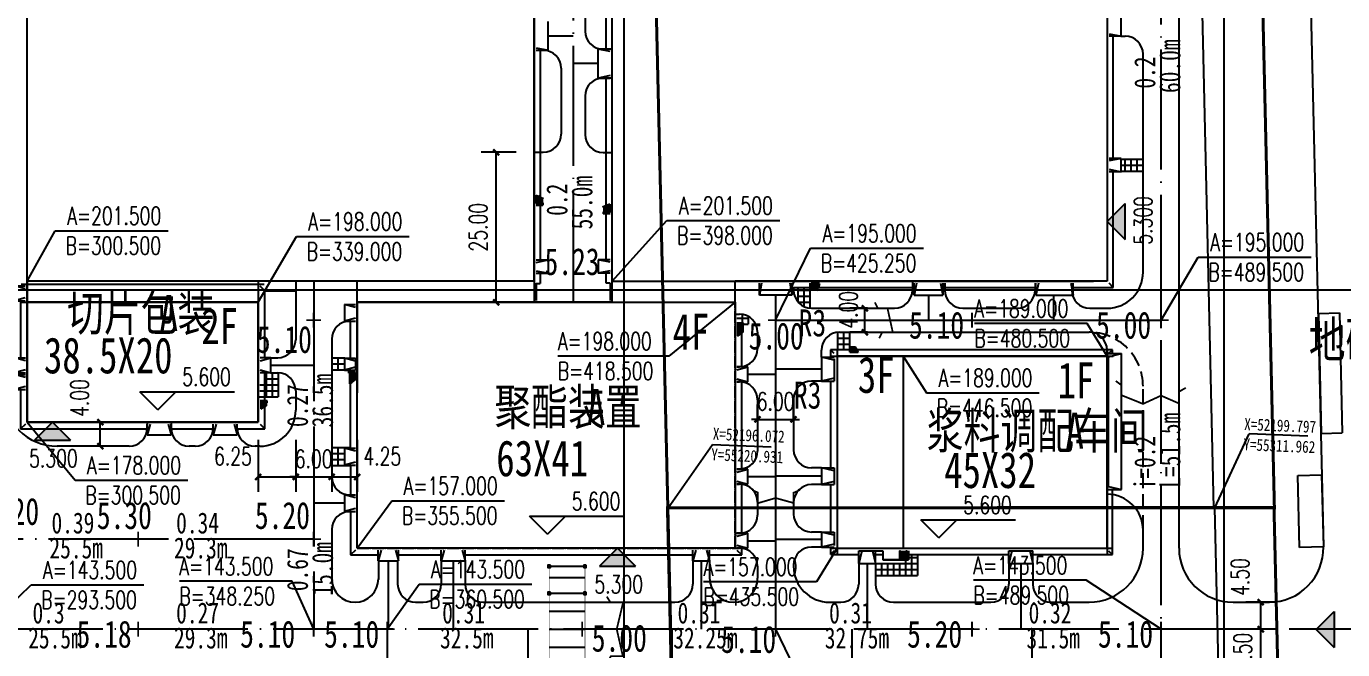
# Model space of a CAD drawing. Extents: x -170 to 1091, y -90 to 504.
# Drawn here: x 300.4 to 519.8, y 140.1 to 244 of the extents above; entities that cross this region are included whole.
import ezdxf

# ---------------------------------------------------------------- set-up
doc = ezdxf.new("R2010")
doc.units = 0
doc.header["$LTSCALE"] = 1000
for name, pattern in [('ACAD_ISO10W100', [18.7, 12, -3, 0.7, -3]), ('CENTER2', [28.575, 19.05, -3.175, 3.175, -3.175]), ('DASH', [0.35, 0.25, -0.1]), ('DOTE', [2.42, 2, -0.2, 0.02, -0.2])]:
    doc.linetypes.add(name, pattern=pattern)
doc.layers.get('0').update_dxf_attribs({"linetype": 'CONTINUOUS'})
doc.layers.get('Defpoints').update_dxf_attribs({"linetype": 'CONTINUOUS'})
for name, color, linetype in [('DIM_COOR', 3, 'CONTINUOUS'), ('DIM_ELEV', 3, 'CONTINUOUS'), ('DIM_SYMB', 3, 'CONTINUOUS'), ('DL', 7, 'CONTINUOUS'), ('DOTE', 1, 'DOTE'), ('GROUND', 2, 'CONTINUOUS'), ('PUB_DIM', 3, 'CONTINUOUS'), ('PUB_TEXT', 7, 'CONTINUOUS'), ('road', 2, 'CONTINUOUS'), ('STAIR', 2, 'CONTINUOUS'), ('定位中心线', 3, 'CENTER2'), ('方格网', 6, 'CONTINUOUS'), ('管架', 30, 'CONTINUOUS'), ('选址蓝线', 5, 'CONTINUOUS'), ('道路HK', 1, 'CONTINUOUS')]:
    doc.layers.add(name, color=color, linetype=linetype)
doc.styles.add('_TCH_DIM', font='SIMPLEX', dxfattribs={"bigfont": 'GBCBIG'})
doc.styles.add('DIM_FONT', font='SIMPLEX', dxfattribs={"width": 0.7, "bigfont": 'GBCBIG'})
doc.styles.add('HZ', font='', dxfattribs={"width": 0.75})
doc.styles.get("Standard").update_dxf_attribs({"font": '', "width": 0.75})
doc.styles.get('HZ').set_extended_font_data('SimSun')
doc.styles.get('STANDARD').set_extended_font_data('SimSun')
doc.dimstyles.new('DIMN1', dxfattribs={"dimscale": 0.01, "dimtxt": 300, "dimasz": 100, "dimexe": 250, "dimexo": 300, "dimgap": 150, "dimtad": 1, "dimzin": 0, "dimdsep": 46, "dimtxsty": 'DIM_FONT', "dimblk": 'ARCHTICK', "dimcen": 0.09, "dimclrt": 7, "dimazin": 2, "dimtfac": 1, "dimtdec": 0, "dimtix": 1, "dimtmove": 2, "dimatfit": 3, "dimldrblk": 'ARCHTICK', "dimfxl": 1, "dimtolj": 1, "dimtzin": 0, "dimarcsym": 0})

# ---------------------------------------------------------------- blocks, each defined once
blk = doc.blocks.new('A$C76F35FFE')
at = {"layer": 'DOTE'}
for p, q in [((2600, 35550), (2600, 1550)), ((47600, 35550), (47600, 1550)), ((1600, 34550), (48600, 34550)), ((1600, 2550), (48600, 2550))]:
    blk.add_line(p, q, dxfattribs=at)
at = {"layer": 'GROUND'}
for p, q in [((1500, 35600), (1500, 34420)), ((4700, 35600), (1500, 35600)), ((2100, 35000), (1500, 35600)), ((48500, 35600), (5883, 35600)), ((47850, 35000), (48500, 35600)), ((48500, 35000), (48500, 35600)), ((47850, 12825), (47850, 34475)), ((1500, 30420), (1500, 15950)), ((1500, 13150), (1500, 5250)), ((48500, 1500), (48500, 12350)), ((1500, 2694), (1500, 1500)), ((2100, 2100), (1500, 1500)), ((1550, 1500), (6200, 1500)), ((9000, 2100), (10200, 2100)), ((9000, 1500), (10200, 1500)), ((13000, 2100), (13150, 2100)), ((14050, 2100), (14300, 2100)), ((14500, 1500), (31225, 1500)), ((35225, 1500), (48500, 1500)), ((47850, 2100), (48500, 1500))]:
    blk.add_line(p, q, dxfattribs=at)
at = {"layer": 'STAIR'}
for p, q in [((4700, 36125), (5580, 36125)), ((4700, 35225), (4700, 36125)), ((4700, 35225), (6100, 35225)), ((4900, 35225), (4900, 36125)), ((5100, 35225), (5100, 36125)), ((5300, 35225), (5300, 36125)), ((5500, 35225), (5500, 36125)), ((5555, 36168), (5817, 35716)), ((5700, 35225), (5700, 35918)), ((5758, 35657), (6009, 35743)), ((5817, 35716), (5758, 35657)), ((6009, 35743), (5878, 35610)), ((5878, 35610), (6125, 35182)), ((5900, 35225), (5900, 35571)), ((0, 34420), (0, 30420)), ((0, 34420), (2100, 34420)), ((2100, 33920), (0, 34420)), ((2100, 34100), (2100, 30420)), ((47850, 34450), (50000, 35000)), ((47850, 35000), (50000, 35000)), ((50000, 12350), (50000, 35000)), ((2100, 30920), (0, 30420)), ((0, 30420), (2100, 30420)), ((0, 15950), (0, 13150)), ((0, 15950), (2100, 15950)), ((2100, 15450), (0, 15950)), ((2100, 15950), (2100, 13150)), ((2100, 13650), (0, 13150)), ((0, 13150), (2100, 13150)), ((47850, 12825), (50000, 12350)), ((47850, 12350), (50000, 12350)), ((0, 5250), (0, 2750)), ((0, 5250), (2100, 5250)), ((2100, 4750), (0, 5250)), ((2100, 5250), (2100, 3000)), ((2100, 3250), (0, 2750)), ((0, 2750), (2100, 2750)), ((6200, 0), (6200, 2100)), ((6200, 2100), (9000, 2100)), ((6700, 2100), (6200, 0)), ((8500, 2100), (9000, 0)), ((9000, 0), (9000, 2100)), ((10200, 2100), (10200, 600)), ((10200, 650), (14500, 650)), ((10200, 600), (14500, 600)), ((13000, 2100), (13000, 600)), ((13300, 2100), (13300, 650)), ((13600, 2100), (13600, 650)), ((13900, 2100), (13900, 650)), ((14200, 2100), (14200, 650)), ((14500, 2100), (14500, 600)), ((31225, 0), (31225, 2100)), ((31225, 2100), (35225, 2100)), ((31725, 2100), (31225, 0)), ((34725, 2100), (35225, 0)), ((35225, 0), (35225, 2100)), ((6200, 0), (9000, 0)), ((31225, 0), (35225, 0))]:
    blk.add_line(p, q, dxfattribs=at)
blk = doc.blocks.new('A$C2C871FF8')
for p, q in [((9.16, 55.88), (9.16, 82.88)), ((95.01, 58.06), (95.01, 63.46)), ((93.01, 58.46), (95.01, 58.06)), ((95.01, 58.06), (93.01, 58.06)), ((93.71, 37.66), (93.71, 58.06)), ((9.86, 55.88), (7.86, 55.88)), ((9.86, 55.48), (7.86, 55.88)), ((7.86, 51.08), (7.86, 55.88)), ((9.86, 51.48), (7.86, 51.08)), ((7.86, 51.08), (9.86, 51.08)), ((9.16, 29.79), (9.16, 51.08)), ((95.01, 37.66), (93.01, 37.66)), ((93.01, 37.66), (95.01, 37.66)), ((95.01, 37.66), (93.01, 37.26)), ((95.01, 35.46), (95.01, 37.66)), ((93.01, 35.86), (95.01, 35.46)), ((95.01, 35.46), (93.01, 35.46)), ((93.71, 16.18), (93.71, 35.46)), ((9.34, 29.87), (8.59, 29.54)), ((8.71, 28.78), (8.71, 28.43)), ((8.81, 28.78), (8.71, 28.78)), ((8.81, 29.63), (8.81, 28.68)), ((9.81, 28.68), (8.81, 28.68)), ((9.81, 28.68), (8.81, 28.68)), ((8.86, 29.66), (8.86, 28.68)), ((9.76, 29.61), (8.86, 29.61)), ((9.76, 29.36), (8.86, 29.36)), ((9.76, 29.11), (8.86, 29.11)), ((9.76, 28.86), (8.86, 28.86)), ((9.76, 29.87), (9.33, 29.87)), ((9.81, 30.07), (9.43, 29.91)), ((9.76, 30.05), (9.76, 28.68)), ((9.81, 30.07), (9.81, 28.68)), ((9.86, 28.43), (8.71, 28.43)), ((9.16, 23.63), (9.16, 28.43)), ((9.16, 20.76), (9.16, 28.43)), ((7.86, 20.76), (7.86, 18.56)), ((9.86, 20.76), (7.86, 20.76)), ((9.86, 20.36), (7.86, 20.76)), ((9.86, 18.96), (7.86, 18.56)), ((9.86, 18.56), (7.86, 18.56)), ((9.16, 16.88), (9.16, 18.56)), ((9.86, 16.88), (9.16, 16.88)), ((9.86, 16.88), (9.86, 14.01)), ((34.73, 14.88), (34.73, 16.88)), ((35.06, 16.88), (34.73, 14.88)), ((39.78, 16.88), (40.13, 14.88)), ((40.13, 16.88), (40.13, 14.88)), ((40.13, 16.18), (43.13, 16.18)), ((43.13, 16.88), (43.13, 15.73)), ((43.48, 15.73), (43.13, 15.73)), ((43.38, 16.83), (43.38, 15.83)), ((43.38, 16.83), (43.38, 15.83)), ((44.77, 16.83), (43.38, 16.83)), ((44.75, 16.78), (43.38, 16.78)), ((44.36, 15.88), (43.38, 15.88)), ((44.33, 15.83), (43.38, 15.83)), ((43.48, 16.88), (43.48, 16.83)), ((43.48, 15.83), (43.48, 15.73)), ((43.56, 16.78), (43.56, 15.88)), ((43.81, 16.78), (43.81, 15.88)), ((44.06, 16.78), (44.06, 15.88)), ((44.57, 16.37), (44.24, 15.61)), ((44.31, 16.78), (44.31, 15.88)), ((44.49, 16.18), (60.53, 16.18)), ((44.57, 16.78), (44.57, 16.36)), ((44.77, 16.83), (44.61, 16.46)), ((60.53, 14.88), (60.53, 16.88)), ((60.93, 16.88), (60.53, 14.88)), ((64.93, 16.88), (65.33, 14.88)), ((65.33, 16.88), (65.33, 14.88)), ((65.33, 16.18), (80.83, 16.18)), ((80.83, 14.88), (80.83, 16.88)), ((81.23, 16.88), (80.83, 14.88)), ((86.66, 16.88), (87.06, 14.88)), ((87.06, 14.88), (87.06, 16.88)), ((87.06, 16.18), (93.71, 16.18)), ((93.71, 16.18), (93.01, 16.88)), ((40.13, 14.88), (34.73, 14.88)), ((60.53, 14.88), (65.33, 14.88)), ((80.83, 14.88), (87.06, 14.88))]:
    blk.add_line(p, q)
at = {"linetype": 'DASH', "ltscale": 1000}
for p, q in [((9.81, 28.68), (9.76, 28.68)), ((43.38, 16.83), (43.38, 16.78))]:
    blk.add_line(p, q, dxfattribs=at)
for points in [[(9.43, 29.91), (9.5, 29.88), (9.23, 29.91), (9.34, 29.87)], [(44.61, 16.46), (44.58, 16.53), (44.61, 16.26), (44.57, 16.37)]]:
    blk.add_lwpolyline(points)
at = {"layer": 'DOTE', "linetype": 'ACAD_ISO10W100', "ltscale": 200}
for q in [(10.18, 195.67), (90.4, 17.21)]:
    blk.add_line((10.18, 17.21), q, dxfattribs=at)
blk = doc.blocks.new('A$C10801FB6')
for p, q in [((90.7, 58.89), (90.7, 63.69)), ((88.7, 59.29), (90.7, 58.89)), ((88.7, 58.89), (90.7, 58.89)), ((89.4, 58.89), (89.4, 34.43)), ((88.7, 34.74), (89.07, 34.58)), ((88.7, 34.74), (88.7, 33.34)), ((88.7, 33.34), (89.7, 33.34)), ((88.7, 33.34), (89.7, 33.34)), ((88.7, 33.09), (89.8, 33.09)), ((88.75, 34.72), (88.75, 33.34)), ((88.75, 34.53), (89.17, 34.53)), ((88.75, 34.28), (89.65, 34.28)), ((88.75, 34.03), (89.65, 34.03)), ((88.75, 33.78), (89.65, 33.78)), ((88.75, 33.53), (89.65, 33.53)), ((89.16, 34.54), (89.92, 34.21)), ((89.4, 33.09), (89.4, 23.94)), ((89.65, 34.32), (89.65, 33.34)), ((89.7, 34.3), (89.7, 33.34)), ((89.7, 33.44), (89.8, 33.44)), ((89.8, 33.44), (89.8, 33.09)), ((88.7, 23.94), (90.7, 23.94)), ((88.7, 23.54), (90.7, 23.94)), ((88.7, 22.14), (90.7, 21.74)), ((90.7, 23.94), (90.7, 21.74)), ((88.7, 21.74), (90.7, 21.74)), ((88.7, 20.07), (88.7, 17.19)), ((88.7, 20.04), (89.4, 20.04)), ((89.4, 21.74), (89.4, 20.04))]:
    blk.add_line(p, q)
at = {"linetype": 'DASH', "ltscale": 1000}
blk.add_line((88.7, 33.34), (88.75, 33.34), dxfattribs=at)
blk.add_lwpolyline([(89.07, 34.58), (89, 34.55), (89.27, 34.58), (89.16, 34.54)])
at = {"layer": 'DOTE', "linetype": 'ACAD_ISO10W100', "ltscale": 200}
for p, q in [((3.87, 20.39), (3.87, 200.39)), ((88.37, 20.39), (88.37, 200.39)), ((88.37, 20.39), (3.87, 20.39)), ((58.87, 16.89), (58.87, 1.81)), ((101.49, 16.89), (58.87, 16.89))]:
    blk.add_line(p, q, dxfattribs=at)
blk = doc.blocks.new('A$C17C66008')
for p, q in [((66500, 39600), (65400, 39600)), ((66500, 39300), (66500, 39600)), ((65500, 39300), (65400, 39300)), ((66400, 39300), (66500, 39300)), ((700, 31300), (700, 31600)), ((700, 31600), (1800, 31600)), ((800, 31300), (700, 31300)), ((1700, 31300), (1800, 31300))]:
    blk.add_line(p, q)
at = {"layer": 'DOTE'}
for p, q in [((2100, 43100), (65100, 43100)), ((2100, 2100), (2100, 43100)), ((65100, 2100), (65100, 43100)), ((2100, 2100), (65100, 2100))]:
    blk.add_line(p, q, dxfattribs=at)
at = {"layer": 'GROUND'}
for p, q in [((1000, 33800), (1000, 39950)), ((66200, 32350), (66200, 37967)), ((1000, 31600), (1000, 31800)), ((1000, 18750), (1000, 29633)), ((66200, 15300), (66200, 29850)), ((1000, 15950), (1000, 11000)), ((66200, 4600), (66200, 12800)), ((1000, 8200), (1000, 1000)), ((1800, 1800), (1000, 1000)), ((1000, 1000), (5600, 1000)), ((9000, 1000), (16100, 1000)), ((20100, 1000), (58050, 1000)), ((60850, 1000), (66200, 1000)), ((65400, 1800), (66200, 1000)), ((66200, 1000), (66200, 2100))]:
    blk.add_line(p, q, dxfattribs=at)
at = {"layer": 'STAIR'}
for p, q in [((0, 42750), (0, 39950)), ((0, 42750), (1800, 42750)), ((1800, 42250), (0, 42750)), ((1800, 40450), (0, 39950)), ((0, 39950), (1800, 39950)), ((65500, 39400), (65500, 39300)), ((66400, 39400), (65500, 39400)), ((65500, 39300), (65500, 37500)), ((65500, 39300), (65500, 37500)), ((65560, 39300), (65500, 39300)), ((65500, 37500), (65950, 37800)), ((65560, 39300), (65560, 37540)), ((66340, 39200), (65560, 39200)), ((66340, 39000), (65560, 39000)), ((66340, 38800), (65560, 38800)), ((66340, 38600), (65560, 38600)), ((66340, 38400), (65560, 38400)), ((66340, 38200), (65560, 38200)), ((66250, 38000), (65560, 38000)), ((65950, 37800), (65560, 37800)), ((65650, 37600), (65560, 37600)), ((65950, 37800), (66400, 38100)), ((65950, 37800), (65950, 37800)), ((65950, 37800), (65950, 37800)), ((65950, 37800), (65950, 37800)), ((65950, 37800), (65950, 37800)), ((66340, 39270), (66340, 38060)), ((66400, 39270), (66340, 39270)), ((66400, 39400), (66400, 39270)), ((66400, 39270), (66400, 38100)), ((66400, 39270), (66400, 38100)), ((0, 33800), (0, 31800)), ((0, 33800), (1800, 33800)), ((1800, 33300), (0, 33800)), ((1800, 33800), (1800, 31800)), ((1800, 32300), (0, 31800)), ((0, 31800), (1800, 31800)), ((800, 31400), (800, 31270)), ((1700, 31400), (800, 31400)), ((800, 31270), (800, 29500)), ((800, 31270), (800, 29500)), ((860, 31270), (800, 31270)), ((860, 31270), (860, 29540)), ((1640, 31200), (860, 31200)), ((1640, 31000), (860, 31000)), ((1640, 30800), (860, 30800)), ((1640, 31300), (1640, 30060)), ((1700, 31300), (1640, 31300)), ((1700, 31400), (1700, 31300)), ((1700, 31300), (1700, 30100)), ((1700, 31300), (1700, 30100)), ((67200, 32350), (65400, 32350)), ((65400, 31850), (67200, 32350)), ((67200, 29850), (67200, 32350)), ((800, 29500), (1250, 29800)), ((1640, 30600), (860, 30600)), ((1640, 30400), (860, 30400)), ((1640, 30200), (860, 30200)), ((1550, 30000), (860, 30000)), ((1250, 29800), (860, 29800)), ((950, 29600), (860, 29600)), ((1250, 29800), (1700, 30100)), ((1250, 29800), (1250, 29800)), ((1250, 29800), (1250, 29800)), ((1250, 29800), (1250, 29800)), ((1250, 29800), (1250, 29800)), ((65400, 30350), (67200, 29850)), ((67200, 29850), (65400, 29850)), ((0, 18750), (0, 15950)), ((0, 18750), (1800, 18750)), ((1800, 18250), (0, 18750)), ((1800, 16450), (0, 15950)), ((0, 15950), (1800, 15950)), ((67200, 15300), (65400, 15300)), ((65400, 14800), (67200, 15300)), ((65400, 13300), (67200, 12800)), ((67200, 12800), (67200, 15300)), ((0, 11000), (0, 8200)), ((0, 11000), (1800, 11000)), ((1800, 10500), (0, 11000)), ((67200, 12800), (65400, 12800)), ((1800, 8700), (0, 8200)), ((0, 8200), (1800, 8200)), ((67200, 4600), (65400, 4600)), ((65400, 4100), (67200, 4600)), ((67200, 2100), (67200, 4600)), ((65400, 2600), (67200, 2100)), ((5600, 0), (5600, 1800)), ((6100, 1800), (5600, 0)), ((5600, 0), (9000, 0)), ((8500, 1800), (9000, 0)), ((9000, 0), (9000, 1800)), ((16100, 0), (16100, 1800)), ((16600, 1800), (16100, 0)), ((16100, 0), (20100, 0)), ((19600, 1800), (20100, 0)), ((20100, 0), (20100, 1800)), ((58050, 0), (58050, 1800)), ((58550, 1800), (58050, 0)), ((58050, 0), (60850, 0)), ((60350, 1800), (60850, 0)), ((60850, 0), (60850, 1800)), ((67200, 2100), (65400, 2100))]:
    blk.add_line(p, q, dxfattribs=at)
blk = doc.blocks.new('A$C468C5169')
for p, q in [((42.12, 5.65), (40.95, 5.65)), ((41.08, 5.35), (40.95, 5.35)), ((42.12, 5.35), (41.98, 5.35)), ((42.12, 5.35), (42.12, 5.65))]:
    blk.add_line(p, q)
at = {"layer": 'DOTE'}
for p, q in [((2.13, 2.1), (2.13, 28.17)), ((1.13, 25.1), (41.63, 25.1)), ((1.13, 22.1), (40.63, 22.1)), ((40.63, 2.1), (40.63, 22.1)), ((2.13, 2.1), (40.63, 2.1))]:
    blk.add_line(p, q, dxfattribs=at)
at = {"layer": 'GROUND'}
for p, q in [((41.73, 24), (40.93, 24.8)), ((1.03, 22.35), (1.03, 12.85)), ((41.73, 12.85), (41.73, 24)), ((41.73, 24), (44.21, 24)), ((1.03, 10.35), (1.03, 10.05)), ((41.73, 5.65), (41.73, 10.35)), ((1.03, 7.55), (1.03, 1)), ((41.73, 1), (41.73, 4.72)), ((1.83, 1.8), (1.03, 1)), ((1.03, 1), (22.13, 1)), ((26.13, 1), (33.13, 1)), ((37.13, 1), (41.73, 1)), ((40.93, 1.8), (41.73, 1))]:
    blk.add_line(p, q, dxfattribs=at)
at = {"layer": 'STAIR'}
for p, q in [((0, 24.85), (0, 22.35)), ((0, 24.85), (1.8, 24.85)), ((1.8, 24.35), (0, 24.85)), ((1.8, 22.85), (0, 22.35)), ((0, 22.35), (1.8, 22.35)), ((0.03, 12.85), (0.03, 10.35)), ((0.03, 12.85), (1.83, 12.85)), ((1.83, 12.35), (0.03, 12.85)), ((42.73, 12.85), (40.93, 12.85)), ((40.93, 12.35), (42.73, 12.85)), ((42.73, 10.35), (42.73, 12.85)), ((1.83, 10.85), (0.03, 10.35)), ((0.03, 10.35), (1.83, 10.35)), ((0.03, 10.05), (0.03, 7.55)), ((0.03, 10.05), (1.83, 10.05)), ((1.83, 9.55), (0.03, 10.05)), ((40.93, 10.85), (42.73, 10.35)), ((42.73, 10.35), (40.93, 10.35)), ((1.83, 8.05), (0.03, 7.55)), ((0.03, 7.55), (1.83, 7.55)), ((41.08, 5.5), (41.08, 4.34)), ((41.98, 5.5), (41.08, 5.5)), ((41.98, 5.3), (41.08, 5.3)), ((41.98, 5.1), (41.08, 5.1)), ((41.98, 4.9), (41.08, 4.9)), ((41.7, 4.7), (41.08, 4.7)), ((41.08, 4.34), (41.47, 4.57)), ((41.35, 4.5), (41.08, 4.5)), ((41.47, 4.57), (41.43, 4.7)), ((41.43, 4.7), (41.64, 4.52)), ((41.6, 4.64), (41.98, 4.86)), ((41.64, 4.52), (41.6, 4.64)), ((41.98, 5.5), (41.98, 4.86)), ((22.13, 0), (22.13, 1.8)), ((22.63, 1.8), (22.13, 0)), ((22.13, 0), (26.13, 0)), ((25.63, 1.8), (26.13, 0)), ((26.13, 0), (26.13, 1.8)), ((33.13, 0), (33.13, 1.8)), ((33.63, 1.8), (33.13, 0)), ((33.13, 0), (37.13, 0)), ((36.63, 1.8), (37.13, 0)), ((37.13, 0), (37.13, 1.8))]:
    blk.add_line(p, q, dxfattribs=at)
blk = doc.blocks.new('_ArchTick')
at = {"color": 0, "linetype": 'ByBlock', "const_width": 0.4}
blk.add_lwpolyline([(-0.5, -0.5), (0.5, 0.5)], dxfattribs=at)
blk = doc.blocks.new('*D86')
at = {"layer": 'Defpoints', "color": 0, "linetype": 'Continuous', "transparency": 16777216}
for p in [(506.13, 143.5), (511.55, 143.5), (511.55, 136)]:
    blk.add_point(p, dxfattribs=at)
at = {"layer": 'PUB_DIM', "color": 0, "linetype": 'Continuous', "lineweight": -2, "transparency": 16777216}
for p, q in [((508.55, 143.5), (503.63, 143.5)), ((506.13, 143.5), (506.13, 144.5)), ((506.13, 136), (506.13, 143.5)), ((508.55, 136), (503.63, 136)), ((506.13, 136), (506.13, 135))]:
    blk.add_line(p, q, dxfattribs=at)
for p, rotation in [((506.13, 143.5), 270), ((506.13, 136), 90)]:
    blk.add_blockref('_ArchTick', p, dxfattribs=dict(at, rotation=rotation))
at = {"layer": 'PUB_DIM', "color": 7, "linetype": 'Continuous', "transparency": 16777216, "insert": (503.13, 139.75), "char_height": 3, "attachment_point": 5, "rotation": 90, "style": 'DIM_FONT'}
blk.add_mtext('\\A1;7.50', dxfattribs=at)
blk = doc.blocks.new('*D103')
at = {"layer": 'Defpoints', "color": 0, "linetype": 'Continuous', "transparency": 16777216}
for p in [(428.25, 178.48), (422.25, 175.38), (428.25, 175.38)]:
    blk.add_point(p, dxfattribs=at)
at = {"layer": 'PUB_DIM', "color": 0, "linetype": 'Continuous', "lineweight": -2, "transparency": 16777216}
for p, q in [((422.25, 178.38), (422.25, 180.98)), ((428.25, 178.38), (428.25, 180.98)), ((422.25, 178.48), (421.25, 178.48)), ((422.25, 178.48), (428.25, 178.48)), ((428.25, 178.48), (429.25, 178.48))]:
    blk.add_line(p, q, dxfattribs=at)
blk.add_blockref('_ArchTick', (422.25, 178.48), dxfattribs=at)
at = {"layer": 'PUB_DIM', "color": 0, "linetype": 'Continuous', "lineweight": -2, "transparency": 16777216, "rotation": 180}
blk.add_blockref('_ArchTick', (428.25, 178.48), dxfattribs=at)
at = {"layer": 'PUB_DIM', "color": 7, "linetype": 'Continuous', "transparency": 16777216, "insert": (425.25, 181.48), "char_height": 3, "attachment_point": 5, "style": 'DIM_FONT'}
blk.add_mtext('\\A1;6.00', dxfattribs=at)
blk = doc.blocks.new('*D105')
at = {"layer": 'Defpoints', "color": 0, "linetype": 'Continuous', "transparency": 16777216}
for p in [(345.25, 178.05), (351.25, 178.05), (351.25, 168.88)]:
    blk.add_point(p, dxfattribs=at)
at = {"layer": 'PUB_DIM', "color": 0, "linetype": 'Continuous', "lineweight": -2, "transparency": 16777216}
for p, q in [((345.25, 175.05), (345.25, 166.38)), ((351.25, 175.05), (351.25, 166.38)), ((345.25, 168.88), (344.25, 168.88)), ((345.25, 168.88), (351.25, 168.88)), ((351.25, 168.88), (352.25, 168.88))]:
    blk.add_line(p, q, dxfattribs=at)
blk.add_blockref('_ArchTick', (345.25, 168.88), dxfattribs=at)
at = {"layer": 'PUB_DIM', "color": 0, "linetype": 'Continuous', "lineweight": -2, "transparency": 16777216, "rotation": 180}
blk.add_blockref('_ArchTick', (351.25, 168.88), dxfattribs=at)
at = {"layer": 'PUB_DIM', "color": 7, "linetype": 'Continuous', "transparency": 16777216, "insert": (348.25, 171.88), "char_height": 3, "attachment_point": 5, "style": 'DIM_FONT'}
blk.add_mtext('\\A1;6.00', dxfattribs=at)

msp = doc.modelspace()

# ---------------------------------------------------------------- hatches: boundary and pattern name
at = {"layer": 'DIM_ELEV', "linetype": 'Continuous'}
for points in [[(480.5, 211.45532), (483.5, 208.45532), (483.5, 214.45532)], [(304.69054, 178), (301.69054, 175), (307.69054, 175)], [(398.91998, 157), (395.91998, 154), (401.91998, 154)], [(515.38627, 143.47585), (518.38627, 146.47585), (518.38627, 140.47585)]]:
    msp.add_hatch(color=256, dxfattribs=at).paths.add_polyline_path(points)

# ---------------------------------------------------------------- linework, layer by layer
at = {"linetype": 'Continuous'}
for p, q in [((300.5, 201.5), (300.5, 178)), ((300.5, 178), (300.5, 201.5)), ((339, 201.5), (339, 178)), ((339, 201.5), (339, 178)), ((355.5, 198), (355.5, 201.5)), ((418.5, 198), (418.5, 201.5)), ((339, 198), (300.5, 198)), ((418.8, 195.35), (420.69878, 195.35)), ((419.69878, 195.96624), (419.69878, 194.35)), ((420.69878, 195.62698), (420.69878, 194.35)), ((515.72781, 196.13109), (519.22686, 196.21232)), ((515.72781, 196.13109), (516.192, 176.13647)), ((519.22686, 196.21232), (519.69106, 176.21771)), ((419.9, 194.35), (420.69878, 194.35)), ((435.5, 189), (435.5, 157)), ((435.5, 189), (447.5, 189)), ((447.5, 189), (435.5, 189)), ((435.5, 189), (435.5, 157)), ((446.5, 189), (446.5, 157)), ((447.5, 189), (480.5, 189)), ((480.5, 189), (447.5, 189)), ((447.5, 189), (447.5, 189)), ((480.5, 189), (480.5, 157)), ((480.5, 157), (480.5, 189)), ((340.32703, 186.25), (340.32703, 184.23)), ((340.32703, 185.23), (342.32703, 185.23)), ((341.32703, 186.25), (341.32703, 182.23)), ((342.32703, 186.24901), (342.32703, 182.23)), ((339, 182.23), (342.32703, 182.23)), ((339.3, 184.23), (342.32703, 184.23)), ((339.3, 183.23), (342.32703, 183.23)), ((340.32703, 184.23), (340.32703, 182.23)), ((300.5, 178), (339, 178)), ((339, 178), (300.5, 178)), ((516.192, 176.13647), (519.69106, 176.21771)), ((512.27743, 169.11282), (516.27635, 169.20565)), ((512.55594, 157.11605), (512.27743, 169.11282)), ((516.27635, 169.20565), (516.55486, 157.20889)), ((435.5, 157), (480.5, 157)), ((435.5, 157), (480.5, 157)), ((516.55486, 157.20889), (512.55594, 157.11605))]:
    msp.add_line(p, q, dxfattribs=at)
at = {"linetype": 'DASH', "ltscale": 0.01}
msp.add_line((486.5, 160), (486.5, 184), dxfattribs=at)
at = {"linetype": 'Continuous', "const_width": 0.3, "flags": 128}
for points in [[(390.25409, 200), (392.74591, 200)], [(391.5, 201.24591), (391.5, 198.75409)], [(441.80299, 197.98569), (442.27672, 197), (443.90091, 197), (444.78068, 193), (443.02114, 193), (442.51357, 192.00006)], [(348.25, 196.24591), (348.25, 193.75409)], [(425.25, 196.24591), (425.25, 193.75409)], [(458, 196.24591), (458, 193.75409)], [(489.5, 196.24591), (489.5, 193.75409)], [(347.00409, 195), (349.49591, 195)], [(424.00409, 195), (426.49591, 195)], [(456.75409, 195), (459.24591, 195)], [(488.25409, 195), (490.74591, 195)], [(493.6284, 183.74042), (492.5, 183.08764), (492.5, 181.12929), (489.5, 182.43486), (486.5, 181.05676), (482.9, 182.50738), (482.9, 184.1756), (481.95349, 184.87677)], [(421.34968, 166.70306), (422.25, 166.28851), (422.25, 164.49213), (425.25, 165.36729), (428.25, 164.53819), (428.25, 166.24245), (429.32526, 166.71564)], [(317.75409, 158.5), (320.24591, 158.5)], [(319, 159.74591), (319, 157.25409)], [(347.00409, 158.5), (349.49591, 158.5)], [(348.25, 159.74591), (348.25, 157.25409)], [(397.11315, 148.93709), (397.69748, 148), (399.84001, 148), (398.76874, 143.5), (399.79132, 139), (397.79486, 139), (397.16185, 137.95606)], [(319, 144.74591), (319, 142.25409)], [(348.25, 144.74591), (348.25, 142.25409)], [(360.5, 144.74591), (360.5, 142.25409)], [(393, 144.74591), (393, 142.25409)], [(425.25, 144.74591), (425.25, 142.25409)], [(458, 144.74591), (458, 142.25409)], [(489.5, 144.74591), (489.5, 142.25409)], [(317.75409, 143.5), (320.24591, 143.5)], [(347.00409, 143.5), (349.49591, 143.5)], [(359.25409, 143.5), (361.74591, 143.5)], [(391.95815, 143.5), (394.04997, 143.5)], [(424.00409, 143.5), (426.49591, 143.5)], [(456.75409, 143.5), (459.24591, 143.5)], [(488.25409, 143.5), (490.74591, 143.5)]]:
    msp.add_lwpolyline(points, dxfattribs=at)
at = {"ltscale": 50, "const_width": 0.1}
for points in [[(351.5, 131), (393.5, 131), (393.5, 154)], [(387.5, 154), (387.5, 131)], [(387.5, 143.5), (393.5, 143.5)], [(387.5, 140.5), (393.5, 140.5)]]:
    msp.add_lwpolyline(points, dxfattribs=at)
at = {"ltscale": 50, "const_width": 0.1, "elevation": 0}
for points in [[(387.5, 154), (393.5, 154)], [(387.5, 152.1), (393.5, 152.1)], [(387.5, 149.5), (393.5, 149.5)], [(387.5, 146.5), (393.5, 146.5)]]:
    msp.add_lwpolyline(points, dxfattribs=at)
at = {"linetype": 'DASH', "ltscale": 0.01}
msp.add_arc((477.5, 184), 9, 0, 90, dxfattribs=at)
at = {"layer": 'DIM_COOR', "color": 4, "linetype": 'Continuous'}
for p, q in [((398, 201.5), (407.12789, 211.6168)), ((407.12789, 211.6168), (425.93789, 211.6168)), ((300.5, 201.5), (305.17171, 209.92589)), ((305.17171, 209.92589), (323.98171, 209.92589)), ((339, 198), (345.36882, 208.95635)), ((345.36882, 208.95635), (364.17882, 208.95635)), ((489.5, 195), (495.68904, 205.51484)), ((495.68904, 205.51484), (514.49904, 205.51484)), ((418.5, 198), (407.42829, 189.01602)), ((477.20226, 194.4642), (458.39226, 194.4642)), ((480.5, 189), (477.20226, 194.4642)), ((407.42829, 189.01602), (388.94829, 189.01602)), ((446.5, 189), (450.39909, 182.90317)), ((450.39909, 182.90317), (469.20909, 182.90317)), ((300.5, 178), (308.47301, 168.32461)), ((308.47301, 168.32461), (327.28301, 168.32461)), ((355.5, 157), (361.25318, 164.90609)), ((361.25318, 164.90609), (380.06318, 164.90609)), ((435.5, 157), (432.04016, 151.41008)), ((432.04016, 151.41008), (413.23016, 151.41008))]:
    msp.add_line(p, q, dxfattribs=at)
at = {"layer": 'DIM_COOR', "color": 3, "linetype": 'Continuous'}
for p, q in [((425.25, 195), (431.07901, 207.00288)), ((431.07901, 207.00288), (449.88901, 207.00288)), ((344.68168, 151.48582), (325.87168, 151.48582)), ((348.25, 143.5), (344.68168, 151.48582)), ((477.03404, 151.65151), (458.22404, 151.65151)), ((489.5, 143.5), (477.03404, 151.65151)), ((293.5, 143.5), (301.13262, 150.89006)), ((301.13262, 150.89006), (319.94262, 150.89006)), ((360.5, 143.5), (365.80714, 150.9895)), ((365.80714, 150.9895), (384.61714, 150.9895)), ((425.25, 143.5), (429.04591, 135.54723))]:
    msp.add_line(p, q, dxfattribs=at)
at = {"layer": 'DIM_ELEV', "linetype": 'Continuous'}
for p, q in [((480.5, 211.45532), (483.5, 214.45532)), ((483.5, 208.45532), (483.5, 214.45532)), ((480.5, 211.45532), (483.5, 208.45532)), ((322.27867, 180.06625), (319.27867, 183.06625)), ((319.27867, 183.06625), (335.04183, 183.06625)), ((322.27867, 180.06625), (325.27867, 183.06625)), ((304.69054, 178), (301.69054, 175)), ((304.69054, 178), (307.69054, 175)), ((301.69054, 175), (307.69054, 175)), ((387.21147, 159.34585), (384.21147, 162.34585)), ((384.21147, 162.34585), (399.97463, 162.34585)), ((387.21147, 159.34585), (390.21147, 162.34585)), ((452.46222, 158.72396), (449.46222, 161.72396)), ((449.46222, 161.72396), (465.22538, 161.72396)), ((452.46222, 158.72396), (455.46222, 161.72396)), ((398.91998, 157), (395.91998, 154)), ((398.91998, 157), (401.91998, 154)), ((395.91998, 154), (401.91998, 154)), ((515.38627, 143.47585), (518.38627, 146.47585)), ((518.38627, 146.47585), (518.38627, 140.47585)), ((515.38627, 143.47585), (518.38627, 140.47585))]:
    msp.add_line(p, q, dxfattribs=at)
at = {"layer": 'DIM_SYMB', "linetype": 'Continuous'}
for points in [[(489.5, 241.84362, 0, 0, 0), (489.5, 230.77714, 0.8, 0, 0), (489.5, 227.77714, 0, 0, 0)], [(386.38836, 231.75614, 0, 0, 0), (388.00765, 228.08602, 0.4, 0, 0), (388.61315, 226.71366, 0, 0, 0)], [(396.61164, 231.75614, 0, 0, 0), (394.99235, 228.08602, 0.4, 0, 0), (394.38685, 226.71366, 0, 0, 0)], [(482.93449, 231.75614, 0, 0, 0), (484.55378, 228.08602, 0.4, 0, 0), (485.15928, 226.71366, 0, 0, 0)], [(391.5, 208.11225, 0, 0, 0), (391.5, 219.35088, 0.8, 0, 0), (391.5, 222.35088, 0, 0, 0)], [(348.25, 174.03755, 0, 0, 0), (348.25, 185.10402, 0.8, 0, 0), (348.25, 188.10402, 0, 0, 0)], [(489.5, 166.39995, 0, 0, 0), (489.5, 177.46642, 0.8, 0, 0), (489.5, 180.46642, 0, 0, 0)], [(311.56752, 158.5, 0, 0, 0), (302.96165, 158.5, 0.8, 0, 0), (299.96165, 158.5, 0, 0, 0)], [(322.62914, 158.5, 0, 0, 0), (333.69562, 158.5, 0.8, 0, 0), (336.69562, 158.5, 0, 0, 0)], [(348.25, 156.94446, 0, 0, 0), (348.25, 148.41722, 0.8, 0, 0), (348.25, 145.41722, 0, 0, 0)], [(379.15228, 153.26039, 0, 0, 0), (381.96063, 150.37849, 0.4, 0, 0), (383.00749, 149.30421, 0, 0, 0)], [(409.2396, 153.26039, 0, 0, 0), (406.43125, 150.37849, 0.4, 0, 0), (405.38438, 149.30421, 0, 0, 0)], [(451.22695, 153.26039, 0, 0, 0), (448.41859, 150.37849, 0.4, 0, 0), (447.37173, 149.30421, 0, 0, 0)], [(471.46192, 153.26039, 0, 0, 0), (474.27027, 150.37849, 0.4, 0, 0), (475.31714, 149.30421, 0, 0, 0)], [(308.40092, 143.5, 0, 0, 0), (299.79505, 143.5, 0.8, 0, 0), (296.79505, 143.5, 0, 0, 0)], [(322.62914, 143.5, 0, 0, 0), (333.69562, 143.5, 0.8, 0, 0), (336.69562, 143.5, 0, 0, 0)], [(366.98525, 143.5, 0, 0, 0), (378.05172, 143.5, 0.8, 0, 0), (381.05172, 143.5, 0, 0, 0)], [(415.931, 143.5, 0, 0, 0), (407.32513, 143.5, 0.8, 0, 0), (404.32513, 143.5, 0, 0, 0)], [(441.18937, 143.5, 0, 0, 0), (432.58349, 143.5, 0.8, 0, 0), (429.58349, 143.5, 0, 0, 0)], [(464.73176, 143.5, 0, 0, 0), (475.79823, 143.5, 0.8, 0, 0), (478.79823, 143.5, 0, 0, 0)]]:
    msp.add_lwpolyline(points, format="xyseb", dxfattribs=at)
at = {"layer": 'DL', "color": 7, "linetype": 'Continuous'}
for p, q in [((300.5, 201.5), (300.5, 381.5)), ((385, 381.5), (385, 198)), ((398, 198), (398, 381.5)), ((480.5, 381.5), (480.5, 201.5)), ((355.5, 201.5), (300.5, 201.5)), ((480.5, 201.5), (418.5, 201.5)), ((355.5, 157), (355.5, 198)), ((355.5, 198), (418.5, 198)), ((418.5, 198), (418.5, 157)), ((418.5, 157), (355.5, 157))]:
    msp.add_line(p, q, dxfattribs=at)
at = {"layer": 'DOTE', "ltscale": 0.01}
for p, q in [((489.5, 26.5), (489.5, 413)), ((391.5, 410.14278), (391.5, 198)), ((387.325, 242.4), (391.5, 242.4)), ((395.675, 237.775), (391.5, 237.775)), ((348.25, 201.5), (348.25, 143.5)), ((348.25, 158.5), (293.5, 158.5)), ((530.8769, 143.5), (-2.5, 143.5)), ((360.5, 143.5), (360.5, 26.5))]:
    msp.add_line(p, q, dxfattribs=at)
at = {"layer": 'DOTE', "ltscale": 10}
for p, q in [((425.25, 199.175), (425.25, 143.5)), ((450.75, 199.175), (450.75, 195)), ((471.55417, 199.175), (471.55417, 195)), ((425.25, 195), (489.5, 195)), ((341.1, 187.5), (348.25, 187.5)), ((432.9, 186.87), (425.25, 186.87)), ((420.6, 186), (425.25, 186)), ((432.9, 169), (425.25, 169)), ((420.6, 168.95), (425.25, 168.95)), ((353.4, 164.5), (348.25, 164.5)), ((420.6, 158.25), (425.25, 158.25)), ((432.9, 158.45), (425.25, 158.45)), ((360.65, 154.9), (360.65, 143.5)), ((371.5, 154.9), (371.5, 143.5)), ((412.85, 154.9), (412.85, 143.5)), ((440.5, 154.45), (440.5, 143.5)), ((466.12497, 154.45), (466.12497, 143.5)), ((384, 129.44), (384, 143.5)), ((408, 129.44), (408, 143.5)), ((438, 129.44), (438, 143.5)), ((468, 129.44), (468, 143.5))]:
    msp.add_line(p, q, dxfattribs=at)
at = {"layer": 'DOTE', "linetype": 'DOTE', "ltscale": 0.01, "const_width": 0.5, "flags": 128}
msp.add_lwpolyline([(26.19028, 286.22262), (23.56821, 434.44816), (400.99488, 434.45822), (411.28068, -8.0828), (-14.91554, -25.63548), (-15.93853, 284.5683)], close=True, dxfattribs=at)
at = {"layer": 'DOTE', "linetype": 'DOTE', "ltscale": 15, "const_width": 0.5, "flags": 128}
for points in [[(403.79294, 314.0732), (504.90284, 314.0759), (508.39711, 163.73662), (407.28721, 163.73392)], [(407.2197, 163.73681), (508.32959, 163.77917), (512.2922, -3.87853), (411.28058, -8.07834)]]:
    msp.add_lwpolyline(points, close=True, dxfattribs=at)
at = {"layer": 'road', "linetype": 'Continuous'}
for p, q in [((492.5, 157), (492.5, 395)), ((393.5, 264.175), (393.5, 243.175)), ((482.825, 242.35), (483.5, 242.35)), ((385.325, 240), (386.5, 240)), ((398, 240.175), (396.5, 240.175)), ((486.5, 203), (486.5, 239.35)), ((389.5, 237), (389.5, 226)), ((398, 235.375), (396.5, 235.375)), ((393.5, 232.375), (393.5, 225.95629)), ((385, 223), (386.5, 223)), ((396.5, 222.95629), (398, 222.95629)), ((482.825, 221.85), (486.5, 221.85)), ((483.5, 219.85), (483.5, 221.85)), ((484.5, 219.85), (484.5, 221.85)), ((485.5, 219.85), (485.5, 221.85)), ((482.825, 220.85), (486.5, 220.85)), ((482.825, 219.85), (486.5, 219.85)), ((342.57931, 199.9), (345.25, 199.9)), ((345.25, 201.5), (345.25, 191.75)), ((428.25, 200.475), (428.25, 200)), ((428.945, 200.475), (428.945, 198.07985)), ((428.945, 200), (430.945, 200)), ((429.945, 200.475), (429.945, 197.29871)), ((430.945, 200.475), (430.945, 197.01554)), ((448.05, 201.5), (448.05, 200)), ((453.45, 201.175), (453.45, 200)), ((468.5, 201.175), (468.5, 200)), ((474.60833, 201.175), (474.60833, 200)), ((428.945, 199), (430.945, 199)), ((429.01393, 198), (430.945, 198)), ((418.5, 196), (419.25, 196)), ((431.25, 197), (445.05, 197)), ((456.45, 197), (465.5, 197)), ((477.60833, 197), (480.5, 197)), ((354.4, 194.85), (354.25, 194.85)), ((351.25, 191.85), (351.25, 168.9)), ((422.25, 193), (422.25, 190.25)), ((435.6, 190.05), (435.6, 193)), ((435.6, 192), (437.6, 192)), ((435.6, 191), (437.6, 191)), ((435.9, 193), (477.5, 193)), ((436.6, 190.05), (436.6, 193)), ((437.6, 190.575), (437.6, 193)), ((341.1, 188.75), (342.25, 188.75)), ((432.9, 188.87), (432.9, 190)), ((480.5, 189), (480.5, 190)), ((353.4, 188.7), (351.25, 188.7)), ((353.4, 187.7), (351.25, 187.7)), ((353.4, 186.7), (351.25, 186.7)), ((352.25, 188.7), (352.25, 186.7)), ((418.8, 187.25), (419.25, 187.25)), ((341.1, 186.25), (342.25, 186.25)), ((418.8, 184.75), (419.25, 184.75)), ((432.9, 184.87), (431.25, 184.87)), ((345.25, 183.25), (345.25, 180)), ((422.25, 181.75), (422.25, 173.2)), ((428.25, 181.87), (428.25, 173.4)), ((320.5, 178), (320.5, 177)), ((324.5, 178), (324.5, 177)), ((317.5, 174), (305.5, 174)), ((328.5, 174), (327.5, 174)), ((339.25, 174), (338.5, 174)), ((354.4, 173.75), (351.25, 173.75)), ((352.25, 173.75), (352.25, 170.75)), ((353.4, 172.75), (351.25, 172.75)), ((353.4, 171.75), (351.25, 171.75)), ((354.4, 170.75), (351.25, 170.75)), ((418.8, 170.2), (419.25, 170.2)), ((432.9, 170.4), (431.25, 170.4)), ((418.8, 167.7), (419.25, 167.7)), ((432.9, 167.6), (431.25, 167.6)), ((480.5, 168), (480.5, 168)), ((354.4, 165.9), (354.25, 165.9)), ((422.25, 164.7), (422.25, 162.5)), ((428.25, 164.6), (428.25, 162.7)), ((354.4, 163.1), (354.25, 163.1)), ((351.25, 160.1), (351.25, 151.78184)), ((418.5, 159.5), (419.25, 159.5)), ((432.9, 159.7), (431.25, 159.7)), ((486.5, 157), (486.5, 160)), ((418.5, 157), (419.25, 157)), ((432.9, 157.2), (431.25, 157.2)), ((447.9, 155.95), (447.9, 152.45)), ((448.9, 155.95), (448.9, 152.45)), ((359.05, 154.9), (359.05, 151.78184)), ((362.25, 154.9), (362.25, 151)), ((369.5, 154.9), (369.5, 151)), ((373.5, 154.9), (373.5, 151)), ((411.45, 154.9), (411.45, 151)), ((414.25, 154.9), (414.25, 152)), ((422.25, 154), (422.25, 152)), ((428.25, 154.2), (428.25, 154)), ((439.1, 154.45), (439.1, 151)), ((441.9, 154.45), (441.9, 151)), ((441.9, 154.45), (448.9, 154.45)), ((442.9, 154.45), (442.9, 152.45)), ((443.9, 154.45), (443.9, 152.45)), ((444.9, 154.45), (444.9, 152.45)), ((445.9, 154.45), (445.9, 152.45)), ((446.9, 155.05), (446.9, 152.45)), ((447.4, 155.45), (448.9, 155.45)), ((464.12497, 154.45), (464.12497, 151)), ((468.12497, 154.45), (468.12497, 151)), ((441.9, 153.45), (448.9, 153.45)), ((441.9, 152.45), (448.9, 152.45)), ((365.25, 148), (366.5, 148)), ((376.5, 148), (408.45, 148)), ((412.85, 148), (416.25, 148)), ((434.25, 148), (436.1, 148)), ((444.9, 148), (461.12497, 148)), ((471.12497, 148), (477.5, 148)), ((501.5, 148), (507.55729, 148))]:
    msp.add_line(p, q, dxfattribs=at)
for centre, radius, start, end in [((396.5, 243.175), 3, 180, 270), ((483.5, 239.35), 3, 0, 90), ((386.5, 237), 3, 0, 90), ((396.5, 232.375), 3, 90, 180), ((386.5, 226), 3, 270, 0), ((396.5, 225.95629), 3, 180, 270), ((480.5, 203), 6, 270, 0), ((431.25, 200), 3, 180, 270), ((445.05, 200), 3, 270, 0), ((456.45, 200), 3, 180, 270), ((465.5, 200), 3, 270, 0), ((477.60833, 200), 3, 180, 270), ((419.25, 193), 3, 0, 90), ((354.25, 191.85), 3, 90, 180), ((342.25, 191.75), 3, 270, 0), ((435.9, 190), 3, 90, 180), ((477.5, 190), 3, 0, 90), ((419.25, 190.25), 3, 270, 0), ((342.25, 183.25), 3, 0, 90), ((419.25, 181.75), 3, 0, 90), ((431.25, 181.87), 3, 90, 180), ((305.5, 183), 9, 180, 270), ((339.25, 180), 6, 270, 0), ((317.5, 177), 3, 270, 0), ((327.5, 177), 3, 180, 270), ((328.5, 177), 3, 270, 0), ((338.5, 177), 3, 180, 270), ((431.25, 173.4), 3, 180, 270), ((419.25, 173.2), 3, 270, 0), ((354.25, 168.9), 3, 180, 270), ((419.25, 164.7), 3, 360, 90), ((431.25, 164.6), 3, 90, 180), ((480.5, 160), 6, 360, 90), ((354.25, 160.1), 3, 90, 180), ((419.25, 162.5), 3, 270, 0), ((431.25, 162.7), 3, 180, 270), ((419.25, 154), 3, 360, 90), ((431.25, 154.2), 3, 90, 180), ((477.5, 157), 9, 270, 0), ((501.5, 157), 9, 180, 270), ((507.55729, 157), 9, 270, 1.3299364), ((434.25, 154), 6, 180, 270), ((355.15, 151.9), 3.9, 180, 0), ((418.25, 152), 4, 180, 0), ((365.25, 151), 3, 180, 270), ((366.5, 151), 3, 270, 0), ((376.5, 151), 3, 180, 270), ((408.45, 151), 3, 270, 0), ((436.1, 151), 3, 270, 0), ((444.9, 151), 3, 180, 270), ((461.12497, 151), 3, 270, 0), ((471.12497, 151), 3, 180, 270)]:
    msp.add_arc(centre, radius, start, end, dxfattribs=at)
at = {"layer": '定位中心线', "linetype": 'ByBlock', "elevation": 0}
for points in [[(387.7, 154.2), (387.3, 154.2), (387.3, 153.8), (387.7, 153.8)], [(393.7, 154.2), (393.3, 154.2), (393.3, 153.8), (393.7, 153.8)]]:
    msp.add_lwpolyline(points, close=True, dxfattribs=at)
at = {"layer": '定位中心线', "linetype": 'ByBlock'}
for points in [[(387.7, 149.7), (387.3, 149.7), (387.3, 149.3), (387.7, 149.3)], [(393.7, 149.7), (393.3, 149.7), (393.3, 149.3), (393.7, 149.3)]]:
    msp.add_lwpolyline(points, close=True, dxfattribs=at)
at = {"layer": '方格网', "color": 6, "linetype": 'Continuous'}
for p, q in [((400, -54.65023), (400, 494.06478)), ((500, -54.65023), (500, 494.06478)), ((850.549, 200), (-76.88164, 200))]:
    msp.add_line(p, q, dxfattribs=at)
at = {"layer": '管架', "ltscale": 1000}
for p, q in [((387.5, 154), (393.5, 154)), ((387.5, 152.1), (393.5, 152.1)), ((387.5, 149.5), (393.5, 149.5)), ((387.5, 146.5), (393.5, 146.5)), ((387.5, 143.5), (393.5, 143.5)), ((387.5, 140.5), (393.5, 140.5))]:
    msp.add_line(p, q, dxfattribs=at)
at = {"layer": '选址蓝线', "color": 0, "linetype": 'Continuous'}
for p, q in [((498.4663, 163.74134), (504.18753, 176.08565)), ((513.95709, 175.68727), (504.18753, 176.08565)), ((407.35909, 163.7202), (414.71868, 174.28093)), ((414.71868, 174.28093), (424.48828, 173.88346))]:
    msp.add_line(p, q, dxfattribs=at)
at = {"layer": '选址蓝线', "color": 5, "linetype": 'Continuous', "flags": 128}
for points in [[(26.19028, 286.22262), (23.56821, 434.44816), (400.99488, 434.45822), (410.69968, 16.91446), (0, 0), (-0.94049, 285.18659)], [(407.2197, 163.73681), (498.3269, 163.7181), (494.8675, 314.05819), (403.7603, 314.0769)], [(407.28721, 163.73392), (498.39442, 163.73635), (501.71981, 20.66308), (410.69968, 16.91446)]]:
    msp.add_lwpolyline(points, close=True, dxfattribs=at)
at = {"layer": '道路HK', "color": 1, "linetype": 'Continuous', "ltscale": 300}
msp.add_line((511.02519, 395.39317), (516.55486, 157.20889), dxfattribs=at)

# ---------------------------------------------------------------- block references
at = {"linetype": 'Continuous'}
for name, p in [('A$C10801FB6', (296.62858, 181.10593)), ('A$C2C871FF8', (387.81935, 184.2931)), ('A$C468C5169', (298.37425, 175.89994))]:
    msp.add_blockref(name, p, dxfattribs=at)
at = {"linetype": 'Continuous', "xscale": 0.001, "yscale": 0.001, "zscale": 0.001}
for name, p in [('A$C17C66008', (353.4, 154.9)), ('A$C76F35FFE', (432.9, 154.45))]:
    msp.add_blockref(name, p, dxfattribs=at)

# ---------------------------------------------------------------- texts
at = {"layer": 'PUB_TEXT', "linetype": 'Continuous', "width": 0.75}
for s, p in [('60.0m', (492.70932, 232.87491)), ('0.2', (488.53695, 233.60358)), ('0.2', (390.53695, 212.40925)), ('55.0m', (394.70932, 210.13633)), ('36.5m', (351.45932, 177.14416)), ('0.27', (347.28695, 177.20132)), ('L=51.5m', (492.70932, 167.07818)), ('i=0.2', (488.53695, 166.79899)), ('0.67', (347.28695, 149.83809)), ('15.0m', (351.45932, 149.10942))]:
    msp.add_text(s, height=3.5, rotation=90, dxfattribs=at).set_placement(p)
at = {"layer": 'PUB_TEXT', "linetype": 'Continuous', "style": '_TCH_DIM', "width": 0.705882}
for s, p in [('A=201.500', (409.13789, 212.6178)), ('A=201.500', (307.18171, 210.92689)), ('A=198.000', (347.37882, 209.95735)), ('A=195.000', (433.08901, 208.00388)), ('B=300.500', (306.88171, 205.94989)), ('B=398.000', (408.83789, 207.6408)), ('A=195.000', (497.69904, 206.51584)), ('B=339.000', (347.07882, 204.98035)), ('B=425.250', (432.78901, 203.02688)), ('B=489.500', (497.39904, 201.53884)), ('A=189.000', (458.39226, 195.4652)), ('B=480.500', (458.39226, 190.4882)), ('A=198.000', (388.94829, 190.01702)), ('5.600', (326.34183, 184.06725)), ('B=418.500', (388.94829, 185.04002)), ('A=189.000', (452.40909, 183.90417)), ('B=446.500', (452.10909, 178.92717)), ('5.300', (300.82054, 170.499)), ('A=178.000', (310.48301, 169.32561)), ('B=300.500', (310.18301, 164.34861)), ('A=157.000', (363.26318, 165.90709)), ('5.600', (391.27463, 163.34685)), ('5.600', (456.52538, 162.72496)), ('B=355.500', (362.96318, 160.93009)), ('A=143.500', (303.14262, 151.89106)), ('A=143.500', (325.87168, 152.48682)), ('A=143.500', (367.81714, 151.9905)), ('A=157.000', (413.23016, 152.41108)), ('A=143.500', (458.22404, 152.65251)), ('5.300', (395.04998, 149.499)), ('B=293.500', (302.84262, 146.91406)), ('B=348.250', (325.87168, 147.50982)), ('B=360.500', (367.51714, 147.0135)), ('B=435.500', (413.23016, 147.43408)), ('B=489.500', (458.22404, 147.67551))]:
    msp.add_text(s, height=2.975, dxfattribs=at).set_placement(p)
msp.add_text('5.300', height=2.975, rotation=90, dxfattribs=at).set_placement((488.001, 207.58532))
at = {"layer": 'PUB_TEXT', "linetype": 'Continuous', "width": 0.75}
for s, height, p in [('5.23', 4.5, (386.72995, 202.52954)), ('切片包装', 6, (307.14638, 193.21142)), ('A', 6, (322.57496, 193.21142)), ('2F', 6, (329.51449, 191.02698)), ('4F', 6, (408.07252, 190.08792)), ('R3', 4.5, (429.08875, 192.30903)), ('5.10', 4.5, (447.49061, 191.93098)), ('5.00', 4.5, (478.66918, 191.93098)), ('地磅', 6, (514.12558, 188.78449)), ('5.10', 4.5, (338.7719, 189.55249)), ('5.00', 4.5, (420.75385, 190.12199)), ('38.5X20', 6, (303.28924, 186.14511)), ('3F', 6, (438.96144, 182.89457)), ('1F', 6, (472.26148, 181.99362)), ('聚酯装置', 6, (378.37232, 177.53853)), ('R3', 4.5, (428.29333, 180.26273)), ('A', 6, (393.8009, 177.53853)), ('浆料调配车间', 6, (450.44281, 173.5945)), ('A', 6, (473.58567, 173.5945)), ('63X41', 6, (378.69375, 168.99569)), ('45X32', 6, (453.3505, 167.03369)), ('5.20', 4.5, (293.30637, 160.89026)), ('5.30', 4.5, (312.0984, 160.19924)), ('5.20', 4.5, (338.45048, 160.21419)), ('0.39', 3.5, (304.54684, 159.46305)), ('0.34', 3.5, (325.32381, 159.46305)), ('25.5m', 3.5, (304.20508, 155.29068)), ('29.3m', 3.5, (324.96227, 155.29068)), ('0.3', 3.5, (301.38024, 144.46305)), ('0.27', 3.5, (325.32381, 144.46305)), ('0.31', 3.5, (369.67992, 144.46305)), ('0.31', 3.5, (408.91032, 144.46305)), ('0.31', 3.5, (434.16869, 144.46305)), ('0.32', 3.5, (467.42642, 144.46305)), ('5.18', 4.5, (308.71997, 140.43098)), ('5.10', 4.5, (335.99061, 140.43098)), ('5.10', 4.5, (349.99061, 140.43098)), ('5.20', 4.5, (447.16918, 140.43098)), ('5.10', 4.5, (478.99061, 140.43098)), ('25.5m', 3.5, (300.6639, 140.29068)), ('29.3m', 3.5, (324.96227, 140.29068)), ('32.5m', 3.5, (369.31838, 140.29068)), ('5.00', 4.5, (394.60516, 139.76196)), ('32.25m', 3.5, (408.19398, 140.29068)), ('5.10', 4.5, (416.16127, 139.55725)), ('32.75m', 3.5, (433.45235, 140.29068)), ('31.5m', 3.5, (467.06488, 140.29068))]:
    msp.add_text(s, height=height, dxfattribs=at).set_placement(p)
at = {"layer": '选址蓝线', "color": 0, "linetype": 'Continuous', "style": 'HZ', "width": 0.8}
for s, p in [('X=52199.797', (503.3363, 176.70703)), ('X=52196.072', (414.75184, 175.08025)), ('Y=55220.931', (414.49239, 171.64879)), ('Y=55311.962', (503.19922, 173.33774))]:
    msp.add_text(s, height=2, rotation=357.6702412, dxfattribs=at).set_placement(p)

# ---------------------------------------------------------------- dimensions: what is measured, and where the dimension line sits
at = {"layer": 'PUB_DIM', "linetype": 'Continuous'}
msp.add_aligned_dim(p1=(385, 198), p2=(385, 223), distance=6.33018, dimstyle='DIMN1', dxfattribs=at).render()
for base, p1, p2, angle, location in [((440.129, 197), (443.55415, 193), (443.55415, 197), 90, (437.379, 196.73856)), ((312.6858, 178), (316.38929, 174), (316.38929, 178), 90, (309.2358, 182.03068)), ((345.25, 168.87829), (339, 178.04773), (345.25, 178.04773), 360, (334.8, 172.32829)), ((355.5, 168.87829), (351.25, 178.04773), (355.5, 178.04773), 360, (359.7, 172.32829)), ((506.12673, 148), (511.55294, 143.5), (511.55294, 148), 90, (502.67673, 152.2))]:
    msp.add_linear_dim(base=base, p1=p1, p2=p2, angle=angle, location=location, dimstyle='DIMN1', dxfattribs=at).render()
for p1, p2, distance, picture, middle in [((422.25, 175.37572), (428.25, 175.37572), 3.1064, '*D103', (425.25, 181.48212)), ((345.25, 178.04773), (351.25, 178.04773), -9.16944, '*D105', (348.25, 171.87829)), ((511.55294, 136), (511.55294, 143.5), 5.42621, '*D86', (503.12673, 139.75))]:
    dim = msp.add_aligned_dim(p1=p1, p2=p2, distance=distance, dimstyle='DIMN1', dxfattribs=at)
    dim.commit()
    dim.dimension.update_dxf_attribs({"geometry": picture, "text_midpoint": middle})

doc.saveas('drawing.dxf')
